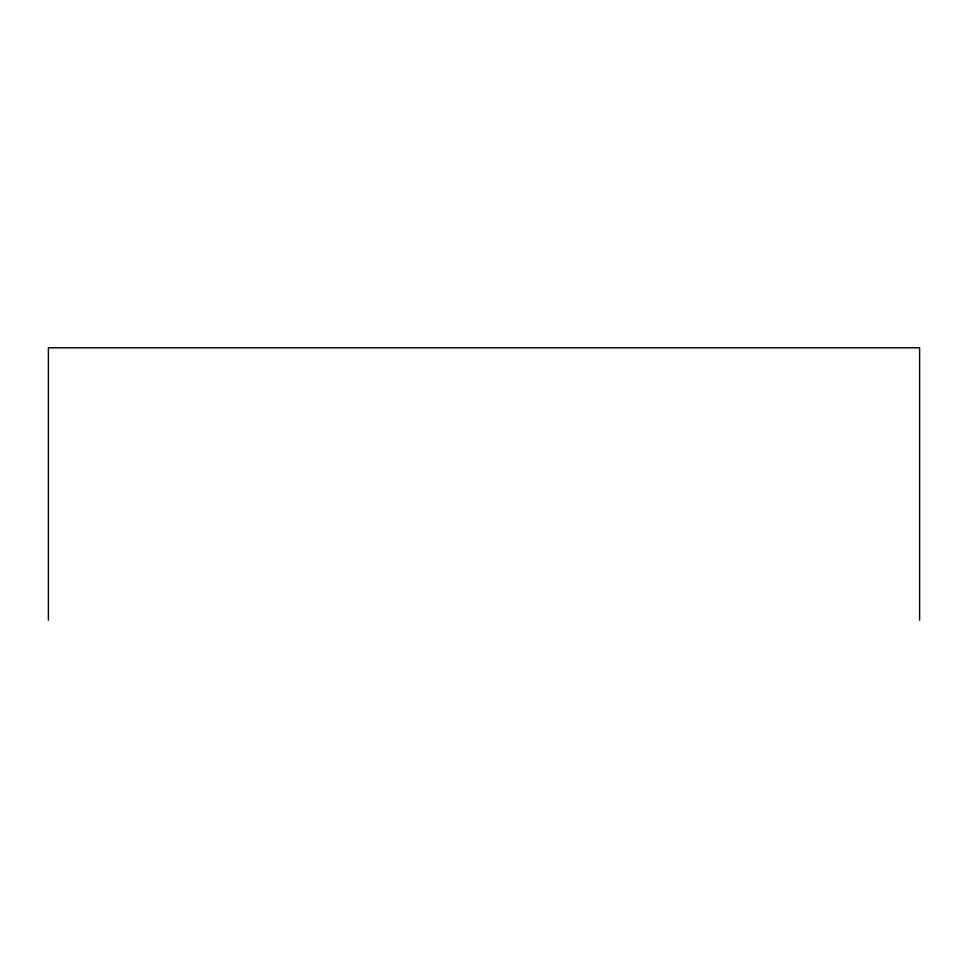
<?xml version="1.0" encoding="UTF-8"?>
<svg xmlns="http://www.w3.org/2000/svg" width="968" height="968" viewBox="0 0 968 968"><rect width="100%" height="100%" fill="white"/><g stroke="black" fill="none" stroke-linecap="round" stroke-linejoin="round"><path stroke-width="1.45" d="M919.6 620.198L919.6 347.802L48.4 347.802L48.4 620.198"/></g></svg>
